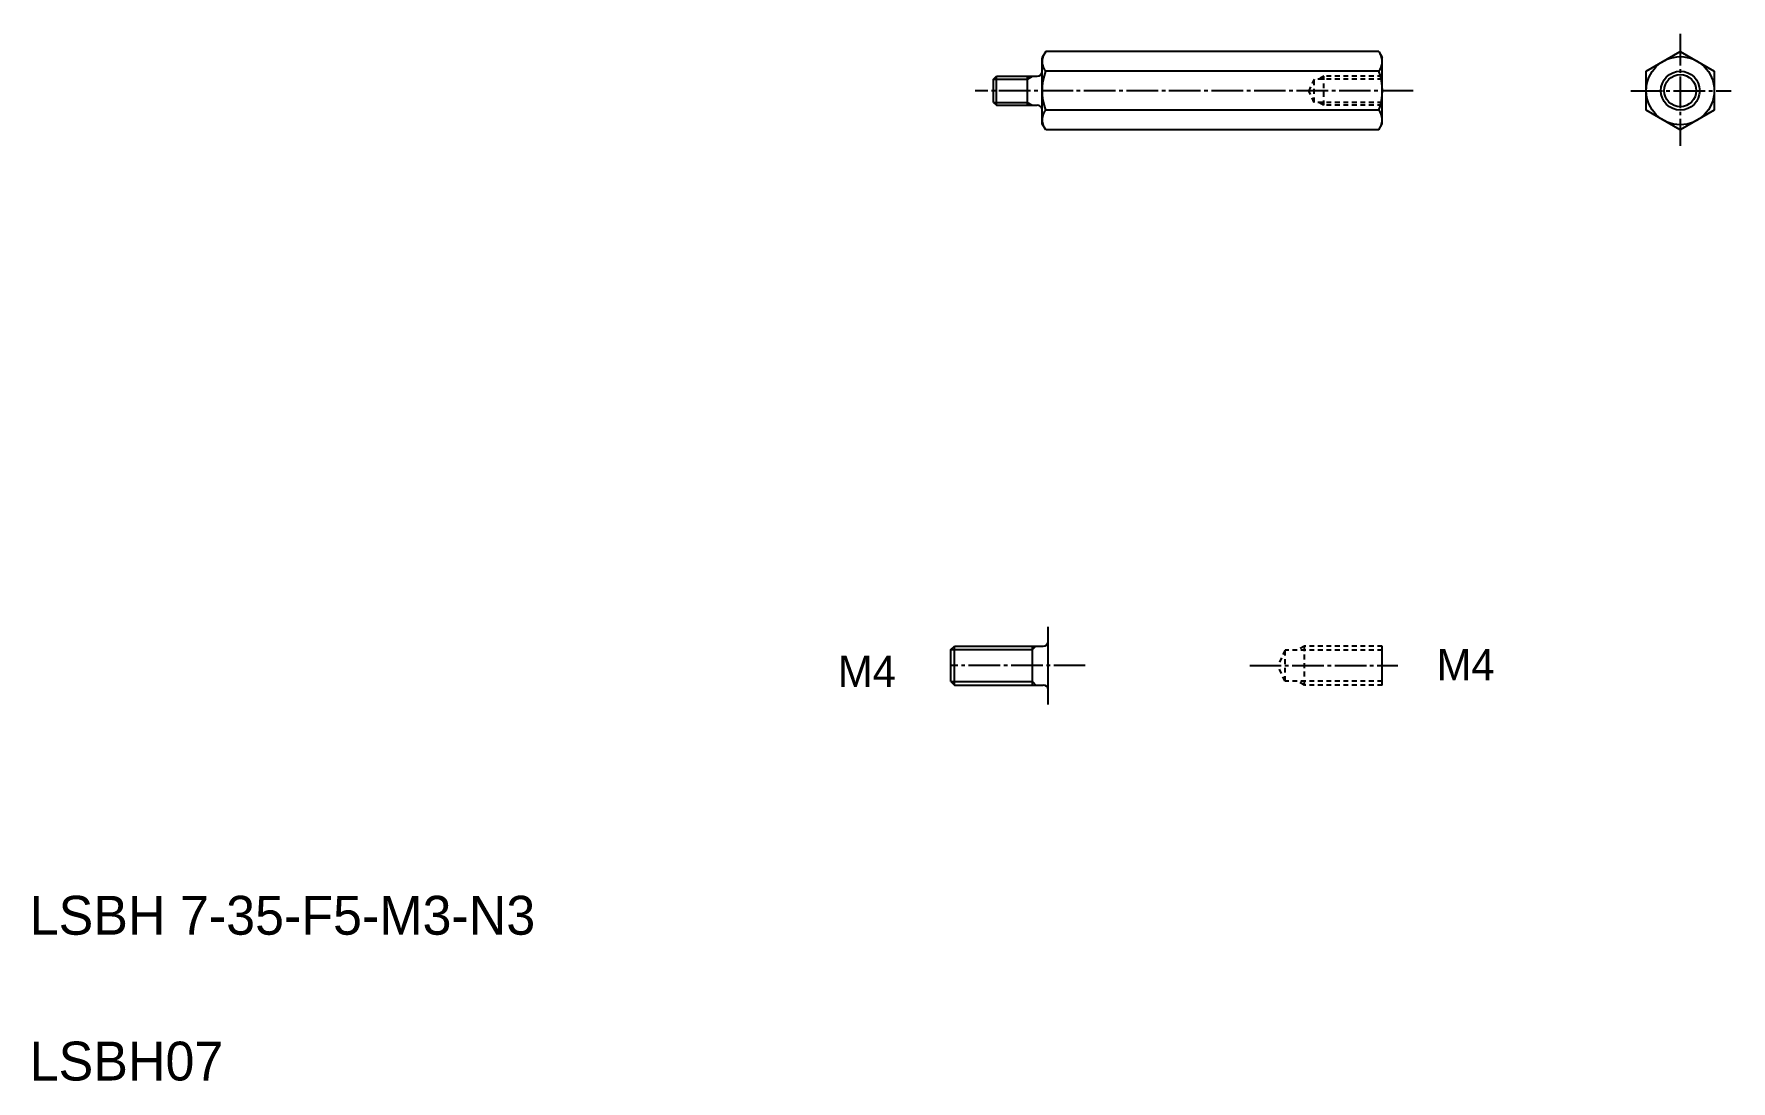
# Model space of a CAD drawing. Extents: x 10 to 185, y 10 to 118.
import ezdxf
from ezdxf.enums import TextEntityAlignment as Align

# ---------------------------------------------------------------- set-up
doc = ezdxf.new("R2010")
doc.units = 0
doc.header["$LTSCALE"] = 0.25
doc.linetypes.add('CENTER', pattern=[17.5, 13, -1.5, 1.5, -1.5])
doc.linetypes.add('DASHED', pattern=[3.5, 2, -1.5])
doc.layers.get('0').update_dxf_attribs({"linetype": 'CONTINUOUS'})
doc.layers.add('CENTER', color=1, linetype='CENTER')
doc.styles.get("Standard").update_dxf_attribs({"font": 'txt', "height": 3.2})

msp = doc.modelspace()

# ---------------------------------------------------------------- linework, layer by layer
at = {"linetype": 'CONTINUOUS'}
for p, q in [((114.54, 115.88), (114.17, 115.24)), ((148.8, 115.88), (114.54, 115.88)), ((148.8, 115.88), (149.17, 115.24)), ((176.33, 113.86), (179.83, 115.88)), ((179.83, 115.88), (183.33, 113.86)), ((114.17, 108.43), (114.17, 115.24)), ((148.8, 113.86), (114.54, 113.86)), ((149.17, 108.43), (149.17, 115.24)), ((176.33, 109.82), (176.33, 113.86)), ((183.33, 113.86), (183.33, 109.82)), ((109.17, 113.04), (109.47, 113.34)), ((109.17, 110.64), (109.17, 113.04)), ((109.47, 110.34), (109.47, 113.34)), ((109.47, 113.34), (113.67, 113.34)), ((112.67, 110.34), (112.67, 113.34)), ((109.17, 110.64), (109.47, 110.34)), ((109.47, 110.34), (113.67, 110.34)), ((114.54, 107.8), (114.17, 108.43)), ((148.8, 109.82), (114.54, 109.82)), ((148.8, 107.8), (149.17, 108.43)), ((179.83, 107.8), (176.33, 109.82)), ((183.33, 109.82), (179.83, 107.8)), ((148.8, 107.8), (114.54, 107.8)), ((114.79, 48.69), (114.79, 56.69)), ((104.79, 54.34), (105.14, 54.69)), ((104.79, 51.04), (104.79, 54.34)), ((105.14, 54.69), (114.29, 54.69)), ((105.14, 50.69), (105.14, 54.69)), ((113.19, 50.69), (113.19, 54.69)), ((104.79, 51.04), (105.14, 50.69)), ((105.14, 50.69), (114.29, 50.69))]:
    msp.add_line(p, q, dxfattribs=at)
for p, q in [((131.67, 113.86), (131.67, 113.86)), ((140.24, 113.86), (140.24, 113.86)), ((149.17, 50.69), (149.17, 54.69))]:
    msp.add_line(p, q)
at = {"color": 3, "linetype": 'CONTINUOUS'}
for p, q in [((109.17, 113.04), (112.67, 113.04)), ((112.67, 113.04), (113.19, 113.34)), ((109.17, 110.64), (112.67, 110.64)), ((112.67, 110.64), (113.19, 110.34)), ((104.79, 54.34), (113.19, 54.34)), ((113.19, 54.34), (113.54, 54.69)), ((104.79, 51.04), (113.19, 51.04)), ((113.19, 51.04), (113.54, 50.69))]:
    msp.add_line(p, q, dxfattribs=at)
at = {"color": 3, "linetype": 'DASHED'}
for p, q in [((142.17, 113.04), (141.6, 111.84)), ((142.17, 110.64), (141.6, 111.84)), ((149.17, 113.04), (142.17, 113.04)), ((142.17, 110.64), (142.17, 113.04)), ((143.17, 113.34), (142.65, 113.04)), ((149.17, 113.34), (143.17, 113.34)), ((143.17, 110.34), (143.17, 113.34)), ((149.17, 110.64), (142.17, 110.64)), ((143.17, 110.34), (142.65, 110.64)), ((149.17, 110.34), (143.17, 110.34)), ((139.17, 54.29), (138.41, 52.69)), ((149.17, 54.29), (139.17, 54.29)), ((139.17, 51.09), (139.17, 54.29)), ((141.17, 54.69), (140.48, 54.29)), ((149.17, 54.69), (141.17, 54.69)), ((141.17, 50.69), (141.17, 54.69)), ((139.17, 51.09), (138.41, 52.69)), ((149.17, 51.09), (139.17, 51.09)), ((141.17, 50.69), (140.48, 51.09)), ((149.17, 50.69), (141.17, 50.69))]:
    msp.add_line(p, q, dxfattribs=at)
at = {"linetype": 'CONTINUOUS'}
for radius in [3.5, 1.65]:
    msp.add_circle((179.83, 111.84), radius, dxfattribs=at)
at = {"color": 3, "linetype": 'CONTINUOUS'}
msp.add_circle((179.83, 111.84), 2, dxfattribs=at)
at = {"linetype": 'CONTINUOUS'}
for centre, radius, start, end in [((115.66, 114.84), 1.49, 148.1499, 221.0753), ((147.68, 114.84), 1.49, 318.9247, 31.8501), ((119.86, 111.84), 5.7, 159.2244, 200.7756), ((143.48, 111.84), 5.7, 339.2244, 20.7756), ((115.66, 108.84), 1.49, 138.9247, 211.8501), ((147.68, 108.84), 1.49, 328.1499, 41.0753)]:
    msp.add_arc(centre, radius, start, end, dxfattribs=at)
for centre, start, end in [((113.67, 113.84), 270, 0), ((113.67, 109.84), 0, 90), ((114.29, 55.19), 270, 0), ((114.29, 50.19), 0, 90)]:
    msp.add_arc(centre, 0.5, start, end)
at = {"layer": 'CENTER', "color": 1, "linetype": 'CENTER'}
for p, q in [((179.83, 117.68), (179.83, 106.15)), ((152.35, 111.84), (107.28, 111.84)), ((174.76, 111.84), (185.06, 111.84)), ((118.61, 52.69), (104.82, 52.69)), ((135.53, 52.69), (150.77, 52.69))]:
    msp.add_line(p, q, dxfattribs=at)

# ---------------------------------------------------------------- texts
for p in [(160.71, 52.78), (99.11, 52.1)]:
    msp.add_text('M4', height=3.2).set_placement(p, align=Align.MIDDLE_RIGHT)
for s, p in [('LSBH 7-35-F5-M3-N3', (10, 25)), ('LSBH07', (10, 10))]:
    msp.add_text(s, height=4).set_placement(p)

doc.saveas('drawing.dxf')
